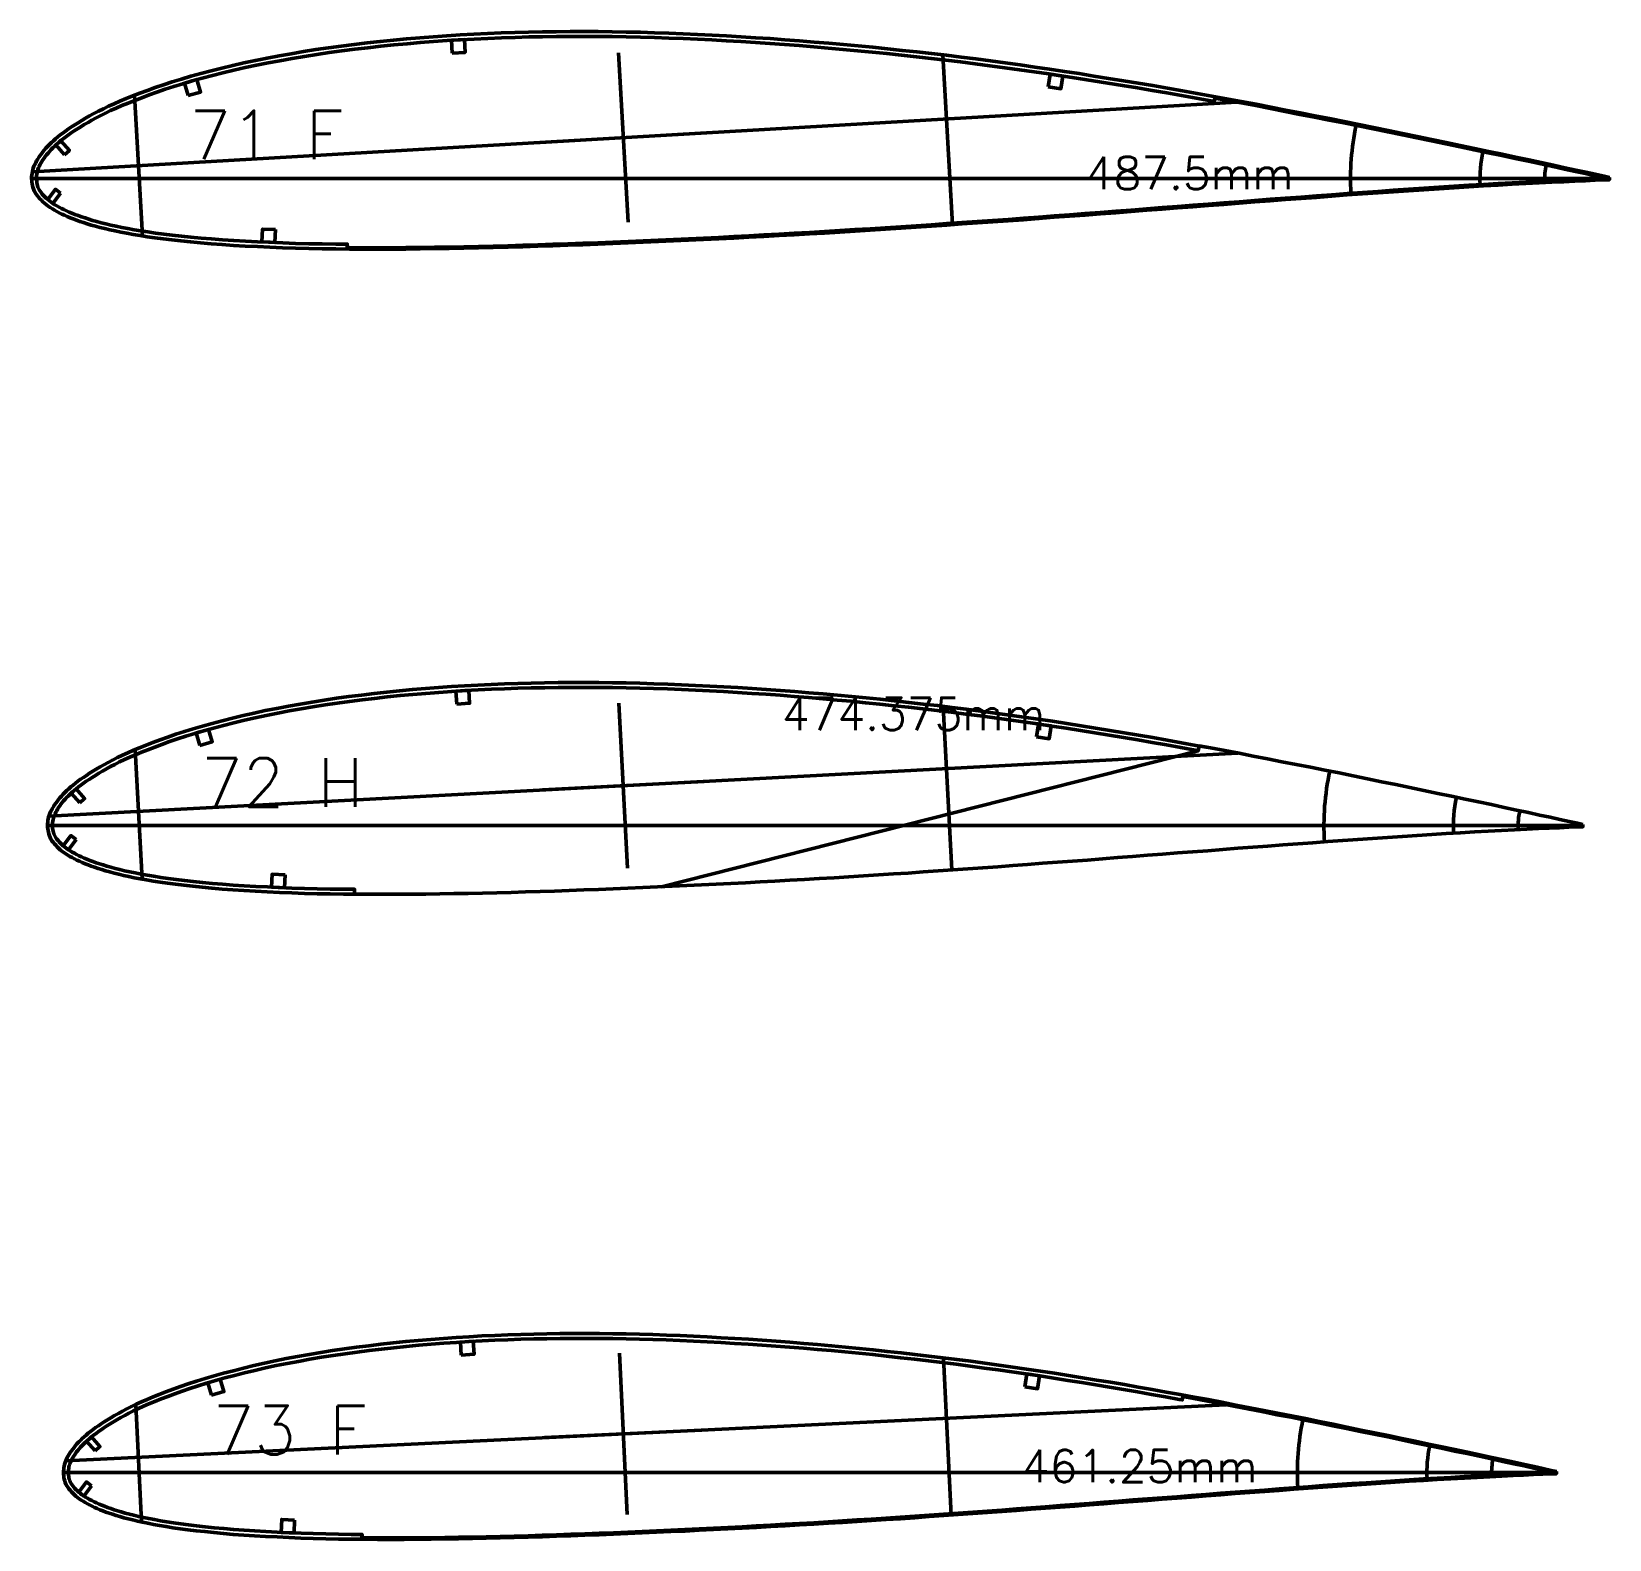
# Model space of a CAD drawing. Header units: metres. Extents: x -405 to 675, y -15418 to 133.
# Drawn here: x -182.8 to 304.7, y -14420.7 to -13954.6 of the extents above; entities that cross this region are included whole.
import ezdxf
from ezdxf.enums import TextEntityAlignment as Align

# ---------------------------------------------------------------- set-up
doc = ezdxf.new("R2010")
doc.units = ezdxf.units.M
for name, color, linetype, lineweight in [('FoilLayer', 7, 'Continuous', 50), ('RefFoilLayer', 7, 'Continuous', 50), ('StringerLayer', 7, 'Continuous', 50), ('SubLayer', 7, 'Continuous', 50), ('TextLayer', 7, 'Continuous', 50)]:
    doc.layers.add(name, color=color, linetype=linetype, lineweight=lineweight)
doc.styles.add('MSゴシック', font='romans')

msp = doc.modelspace()

# ---------------------------------------------------------------- linework, layer by layer
at = {"layer": 'FoilLayer'}
msp.add_line((177.63, -14176.86), (11.86, -14218.92), dxfattribs=at)
for points in [[(304.59, -14000.07), (302.91, -13999.71), (300.22, -13999.12), (297.31, -13998.48), (294.18, -13997.8), (290.83, -13997.08), (287.27, -13996.31), (283.54, -13995.5), (279.64, -13994.65), (275.61, -13993.78), (271.45, -13992.91), (267.2, -13992.04), (262.89, -13991.13), (258.52, -13990.2), (254.11, -13989.27), (249.67, -13988.34), (245.2, -13987.42), (240.7, -13986.52), (236.2, -13985.6), (231.69, -13984.66), (227.17, -13983.73), (222.65, -13982.81), (218.12, -13981.92), (213.58, -13981.04), (209.03, -13980.16), (204.49, -13979.26), (199.96, -13978.35), (195.42, -13977.46), (190.87, -13976.6), (186.32, -13975.78), (182.73, -13975.14), (182.55, -13976.18), (181.58, -13976.01), (177.02, -13975.19), (172.47, -13974.36), (167.93, -13973.54), (163.38, -13972.74), (158.84, -13971.97), (154.28, -13971.23), (149.72, -13970.51), (145.16, -13969.78), (140.6, -13969.05), (136.05, -13968.34), (131.51, -13967.66), (126.95, -13967), (122.39, -13966.37), (117.84, -13965.74), (113.28, -13965.12), (108.74, -13964.52), (104.19, -13963.94), (99.65, -13963.4), (95.1, -13962.88), (90.55, -13962.38), (86, -13961.87), (81.47, -13961.38), (76.94, -13960.92), (72.41, -13960.48), (67.88, -13960.07), (63.35, -13959.68), (58.83, -13959.29), (54.31, -13958.92), (49.81, -13958.57), (45.31, -13958.25), (40.81, -13957.95), (36.32, -13957.68), (31.84, -13957.42), (27.37, -13957.17), (22.91, -13956.94), (18.47, -13956.75), (14.05, -13956.57), (9.65, -13956.42), (5.28, -13956.3), (0.92, -13956.2), (-3.42, -13956.12), (-7.75, -13956.07), (-12.06, -13956.06), (-16.37, -13956.07), (-20.66, -13956.1), (-24.93, -13956.15), (-29.19, -13956.24), (-33.44, -13956.35), (-37.67, -13956.49), (-41.89, -13956.67), (-46.09, -13956.87), (-50.27, -13957.1), (-54.43, -13957.36), (-58.58, -13957.65), (-62.7, -13957.96), (-66.81, -13958.32), (-70.88, -13958.69), (-74.93, -13959.1), (-78.95, -13959.55), (-82.95, -13960.03), (-86.9, -13960.53), (-90.82, -13961.06), (-94.7, -13961.63), (-98.53, -13962.25), (-102.32, -13962.9), (-106.06, -13963.56), (-109.74, -13964.24), (-113.34, -13964.95), (-116.86, -13965.71), (-120.31, -13966.51), (-123.67, -13967.33), (-126.94, -13968.17), (-130.11, -13969), (-133.15, -13969.83), (-136.08, -13970.67), (-138.88, -13971.54), (-141.55, -13972.41), (-144.09, -13973.29), (-146.51, -13974.16), (-148.79, -13975.01), (-150.95, -13975.85), (-152.99, -13976.67), (-154.9, -13977.46), (-156.7, -13978.24), (-158.38, -13979), (-159.96, -13979.76), (-161.44, -13980.51), (-162.83, -13981.23), (-164.14, -13981.95), (-165.37, -13982.65), (-166.53, -13983.33), (-167.63, -13984), (-168.66, -13984.65), (-169.63, -13985.29), (-170.55, -13985.9), (-171.41, -13986.51), (-172.22, -13987.11), (-173, -13987.7), (-173.72, -13988.28), (-174.41, -13988.85), (-175.04, -13989.4), (-175.65, -13989.97), (-176.22, -13990.52), (-176.75, -13991.06), (-177.26, -13991.61), (-177.73, -13992.14), (-178.16, -13992.67), (-178.57, -13993.2), (-178.95, -13993.72), (-179.3, -13994.23), (-179.62, -13994.75), (-179.93, -13995.26), (-180.21, -13995.77), (-180.45, -13996.26), (-180.67, -13996.72), (-180.84, -13997.17), (-180.98, -13997.63), (-181.08, -13998.11), (-181.17, -13998.61), (-181.24, -13999.12), (-181.29, -13999.53), (-181.31, -14000), (-181.27, -14000.37), (-181.22, -14000.85), (-181.16, -14001.32), (-181.08, -14001.76), (-180.98, -14002.2), (-180.84, -14002.63), (-180.65, -14003.06), (-180.44, -14003.49), (-180.16, -14003.92), (-179.85, -14004.36), (-179.5, -14004.79), (-179.13, -14005.23), (-178.73, -14005.65), (-178.29, -14006.07), (-177.82, -14006.49), (-177.32, -14006.9), (-176.79, -14007.3), (-176.22, -14007.69), (-175.62, -14008.08), (-174.97, -14008.47), (-174.3, -14008.85), (-173.58, -14009.23), (-172.82, -14009.6), (-172.03, -14009.98), (-171.2, -14010.36), (-170.32, -14010.73), (-169.4, -14011.09), (-168.42, -14011.46), (-167.39, -14011.82), (-166.3, -14012.19), (-165.15, -14012.56), (-163.94, -14012.92), (-162.66, -14013.29), (-161.3, -14013.65), (-159.86, -14014.01), (-158.33, -14014.37), (-156.7, -14014.72), (-154.95, -14015.08), (-153.11, -14015.44), (-151.15, -14015.8), (-149.07, -14016.15), (-146.85, -14016.5), (-144.49, -14016.84), (-141.99, -14017.17), (-139.34, -14017.47), (-136.52, -14017.77), (-133.56, -14018.08), (-130.46, -14018.38), (-127.22, -14018.67), (-123.85, -14018.93), (-120.34, -14019.16), (-116.72, -14019.36), (-112.97, -14019.53), (-109.13, -14019.71), (-105.21, -14019.89), (-101.22, -14020.03), (-97.15, -14020.13), (-93.01, -14020.21), (-88.82, -14020.25), (-85.3, -14020.28), (-85.31, -14021.33), (-84.57, -14021.34), (-80.28, -14021.37), (-75.95, -14021.39), (-71.58, -14021.38), (-67.17, -14021.34), (-62.74, -14021.28), (-58.28, -14021.22), (-53.79, -14021.16), (-49.28, -14021.09), (-44.75, -14021), (-40.19, -14020.89), (-35.62, -14020.76), (-31.03, -14020.62), (-26.43, -14020.48), (-21.81, -14020.33), (-17.17, -14020.17), (-12.53, -14020.01), (-7.87, -14019.83), (-3.21, -14019.65), (1.47, -14019.46), (6.14, -14019.26), (10.82, -14019.05), (15.49, -14018.84), (20.15, -14018.63), (24.81, -14018.41), (29.46, -14018.19), (34.12, -14017.95), (38.78, -14017.7), (43.46, -14017.43), (48.13, -14017.17), (52.82, -14016.92), (57.5, -14016.66), (62.19, -14016.39), (66.89, -14016.1), (71.59, -14015.79), (76.3, -14015.49), (81.01, -14015.19), (85.73, -14014.91), (90.45, -14014.61), (95.18, -14014.29), (99.91, -14013.94), (104.64, -14013.59), (109.38, -14013.26), (114.12, -14012.94), (118.87, -14012.62), (123.61, -14012.28), (128.36, -14011.9), (133.12, -14011.53), (137.87, -14011.17), (142.63, -14010.82), (147.39, -14010.48), (152.15, -14010.12), (156.91, -14009.73), (161.68, -14009.34), (166.45, -14008.97), (171.22, -14008.61), (175.99, -14008.26), (180.75, -14007.91), (185.52, -14007.54), (190.29, -14007.16), (195.06, -14006.78), (199.83, -14006.42), (204.6, -14006.06), (209.37, -14005.72), (214.13, -14005.37), (218.9, -14004.99), (223.66, -14004.63), (228.41, -14004.28), (233.16, -14003.95), (237.9, -14003.63), (242.62, -14003.31), (247.33, -14002.99), (252.01, -14002.68), (256.65, -14002.38), (261.25, -14002.09), (265.8, -14001.82), (270.26, -14001.57), (274.62, -14001.33), (278.86, -14001.1), (282.94, -14000.88), (286.84, -14000.69), (290.53, -14000.52), (293.99, -14000.36), (297.22, -14000.21), (300.21, -14000.09), (302.96, -13999.99), (304.67, -13999.92)], [(296.48, -14199.64), (294.85, -14199.29), (292.23, -14198.72), (289.4, -14198.1), (286.35, -14197.43), (283.09, -14196.73), (279.63, -14195.98), (276, -14195.19), (272.2, -14194.36), (268.28, -14193.52), (264.23, -14192.68), (260.1, -14191.82), (255.9, -14190.94), (251.65, -14190.04), (247.36, -14189.13), (243.03, -14188.22), (238.68, -14187.33), (234.31, -14186.45), (229.93, -14185.55), (225.54, -14184.65), (221.15, -14183.74), (216.74, -14182.85), (212.33, -14181.97), (207.91, -14181.12), (203.49, -14180.27), (199.07, -14179.38), (194.66, -14178.5), (190.24, -14177.64), (185.81, -14176.8), (181.38, -14176), (177.89, -14175.38), (177.63, -14176.86), (176.68, -14176.69), (172.25, -14175.9), (167.82, -14175.09), (163.4, -14174.3), (158.98, -14173.52), (154.55, -14172.77), (150.12, -14172.05), (145.68, -14171.34), (141.24, -14170.63), (136.81, -14169.92), (132.39, -14169.23), (127.96, -14168.57), (123.53, -14167.93), (119.09, -14167.31), (114.66, -14166.7), (110.23, -14166.1), (105.8, -14165.51), (101.38, -14164.95), (96.96, -14164.42), (92.53, -14163.92), (88.1, -14163.43), (83.68, -14162.94), (79.27, -14162.46), (74.86, -14162.01), (70.45, -14161.59), (66.05, -14161.19), (61.64, -14160.8), (57.24, -14160.43), (52.85, -14160.07), (48.46, -14159.73), (44.08, -14159.41), (39.71, -14159.12), (35.34, -14158.86), (30.98, -14158.6), (26.63, -14158.36), (22.29, -14158.14), (17.97, -14157.95), (13.67, -14157.78), (9.39, -14157.64), (5.13, -14157.52), (0.89, -14157.42), (-3.33, -14157.34), (-7.54, -14157.3), (-11.74, -14157.28), (-15.93, -14157.29), (-20.1, -14157.32), (-24.26, -14157.37), (-28.41, -14157.46), (-32.54, -14157.56), (-36.65, -14157.7), (-40.76, -14157.87), (-44.84, -14158.07), (-48.91, -14158.29), (-52.97, -14158.55), (-57, -14158.83), (-61.01, -14159.14), (-65, -14159.48), (-68.97, -14159.84), (-72.91, -14160.24), (-76.82, -14160.68), (-80.71, -14161.15), (-84.56, -14161.63), (-88.37, -14162.15), (-92.14, -14162.71), (-95.87, -14163.31), (-99.56, -14163.94), (-103.2, -14164.58), (-106.77, -14165.24), (-110.28, -14165.94), (-113.71, -14166.67), (-117.06, -14167.45), (-120.33, -14168.25), (-123.51, -14169.06), (-126.59, -14169.88), (-129.56, -14170.68), (-132.41, -14171.5), (-135.13, -14172.34), (-137.73, -14173.19), (-140.2, -14174.04), (-142.55, -14174.89), (-144.77, -14175.73), (-146.87, -14176.54), (-148.85, -14177.34), (-150.72, -14178.11), (-152.46, -14178.86), (-154.1, -14179.61), (-155.63, -14180.34), (-157.07, -14181.07), (-158.43, -14181.77), (-159.7, -14182.47), (-160.9, -14183.15), (-162.03, -14183.82), (-163.09, -14184.47), (-164.1, -14185.1), (-165.04, -14185.72), (-165.93, -14186.31), (-166.77, -14186.91), (-167.56, -14187.49), (-168.31, -14188.06), (-169.02, -14188.62), (-169.68, -14189.18), (-170.3, -14189.72), (-170.89, -14190.27), (-171.45, -14190.8), (-171.97, -14191.33), (-172.45, -14191.86), (-172.91, -14192.38), (-173.33, -14192.89), (-173.73, -14193.41), (-174.1, -14193.91), (-174.44, -14194.41), (-174.75, -14194.91), (-175.05, -14195.41), (-175.32, -14195.9), (-175.56, -14196.38), (-175.77, -14196.83), (-175.93, -14197.25), (-176.06, -14197.7), (-176.17, -14198.17), (-176.25, -14198.65), (-176.32, -14199.15), (-176.37, -14199.54), (-176.39, -14200), (-176.35, -14200.35), (-176.3, -14200.82), (-176.24, -14201.27), (-176.17, -14201.71), (-176.06, -14202.13), (-175.93, -14202.54), (-175.75, -14202.96), (-175.55, -14203.37), (-175.28, -14203.79), (-174.98, -14204.21), (-174.64, -14204.64), (-174.28, -14205.06), (-173.89, -14205.47), (-173.47, -14205.88), (-173.01, -14206.28), (-172.52, -14206.68), (-172.01, -14207.07), (-171.46, -14207.45), (-170.87, -14207.83), (-170.24, -14208.2), (-169.59, -14208.57), (-168.89, -14208.94), (-168.15, -14209.31), (-167.38, -14209.68), (-166.58, -14210.04), (-165.72, -14210.4), (-164.83, -14210.76), (-163.88, -14211.11), (-162.87, -14211.47), (-161.81, -14211.82), (-160.7, -14212.18), (-159.52, -14212.54), (-158.27, -14212.89), (-156.95, -14213.25), (-155.55, -14213.6), (-154.06, -14213.94), (-152.47, -14214.28), (-150.77, -14214.63), (-148.98, -14214.98), (-147.08, -14215.33), (-145.05, -14215.68), (-142.89, -14216.02), (-140.6, -14216.35), (-138.16, -14216.66), (-135.58, -14216.96), (-132.84, -14217.25), (-129.96, -14217.55), (-126.95, -14217.85), (-123.8, -14218.13), (-120.51, -14218.38), (-117.1, -14218.6), (-113.57, -14218.8), (-109.93, -14218.97), (-106.19, -14219.14), (-102.38, -14219.31), (-98.49, -14219.45), (-94.53, -14219.55), (-90.51, -14219.62), (-86.43, -14219.67), (-83, -14219.69), (-83.02, -14221.19), (-82.3, -14221.2), (-78.12, -14221.23), (-73.9, -14221.25), (-69.65, -14221.24), (-65.36, -14221.2), (-61.04, -14221.15), (-56.7, -14221.09), (-52.33, -14221.03), (-47.94, -14220.96), (-43.53, -14220.87), (-39.1, -14220.76), (-34.65, -14220.64), (-30.18, -14220.51), (-25.7, -14220.36), (-21.21, -14220.22), (-16.7, -14220.07), (-12.18, -14219.91), (-7.64, -14219.74), (-3.1, -14219.56), (1.45, -14219.37), (6, -14219.18), (10.55, -14218.98), (15.09, -14218.77), (19.63, -14218.56), (24.16, -14218.35), (28.69, -14218.13), (33.22, -14217.9), (37.76, -14217.66), (42.31, -14217.4), (46.86, -14217.15), (51.42, -14216.9), (55.98, -14216.65), (60.55, -14216.39), (65.12, -14216.1), (69.69, -14215.8), (74.27, -14215.51), (78.86, -14215.22), (83.45, -14214.94), (88.05, -14214.66), (92.65, -14214.34), (97.25, -14214), (101.85, -14213.66), (106.47, -14213.34), (111.08, -14213.03), (115.7, -14212.72), (120.32, -14212.38), (124.94, -14212.01), (129.57, -14211.65), (134.19, -14211.3), (138.82, -14210.97), (143.46, -14210.64), (148.09, -14210.29), (152.73, -14209.91), (157.36, -14209.53), (162, -14209.17), (166.64, -14208.81), (171.28, -14208.47), (175.92, -14208.14), (180.56, -14207.78), (185.2, -14207.4), (189.84, -14207.03), (194.48, -14206.68), (199.13, -14206.33), (203.77, -14206), (208.4, -14205.66), (213.04, -14205.29), (217.67, -14204.94), (222.29, -14204.6), (226.91, -14204.28), (231.52, -14203.97), (236.12, -14203.66), (240.7, -14203.35), (245.25, -14203.05), (249.77, -14202.76), (254.25, -14202.47), (258.67, -14202.21), (263.01, -14201.97), (267.25, -14201.73), (271.37, -14201.51), (275.34, -14201.3), (279.13, -14201.11), (282.72, -14200.94), (286.1, -14200.79), (289.24, -14200.65), (292.14, -14200.52), (294.82, -14200.42), (296.48, -14200.36)], [(288.19, -14400.09), (286.6, -14399.75), (284.05, -14399.19), (281.29, -14398.59), (278.33, -14397.94), (275.16, -14397.26), (271.8, -14396.53), (268.27, -14395.76), (264.58, -14394.96), (260.76, -14394.14), (256.83, -14393.32), (252.81, -14392.49), (248.73, -14391.63), (244.59, -14390.75), (240.42, -14389.87), (236.22, -14388.99), (231.99, -14388.12), (227.74, -14387.27), (223.48, -14386.39), (219.21, -14385.51), (214.94, -14384.63), (210.66, -14383.76), (206.37, -14382.91), (202.07, -14382.09), (197.77, -14381.25), (193.48, -14380.4), (189.19, -14379.54), (184.89, -14378.7), (180.59, -14377.89), (176.29, -14377.1), (172.89, -14376.51), (172.71, -14377.54), (171.79, -14377.38), (167.48, -14376.6), (163.17, -14375.82), (158.87, -14375.05), (154.57, -14374.29), (150.27, -14373.56), (145.96, -14372.86), (141.64, -14372.18), (137.33, -14371.49), (133.02, -14370.8), (128.72, -14370.12), (124.41, -14369.48), (120.1, -14368.86), (115.79, -14368.26), (111.48, -14367.67), (107.17, -14367.08), (102.87, -14366.51), (98.57, -14365.96), (94.27, -14365.45), (89.97, -14364.96), (85.66, -14364.48), (81.36, -14364.01), (77.07, -14363.54), (72.79, -14363.1), (68.5, -14362.69), (64.21, -14362.3), (59.93, -14361.93), (55.65, -14361.57), (51.38, -14361.22), (47.12, -14360.88), (42.86, -14360.58), (38.61, -14360.3), (34.36, -14360.04), (30.12, -14359.79), (25.89, -14359.56), (21.67, -14359.34), (17.47, -14359.16), (13.29, -14358.99), (9.13, -14358.85), (4.99, -14358.73), (0.87, -14358.64), (-3.24, -14358.57), (-7.33, -14358.52), (-11.41, -14358.5), (-15.48, -14358.51), (-19.54, -14358.54), (-23.59, -14358.6), (-27.62, -14358.67), (-31.64, -14358.78), (-35.64, -14358.92), (-39.63, -14359.08), (-43.6, -14359.27), (-47.56, -14359.49), (-51.5, -14359.73), (-55.42, -14360.01), (-59.32, -14360.31), (-63.2, -14360.64), (-67.06, -14360.99), (-70.88, -14361.38), (-74.69, -14361.81), (-78.47, -14362.26), (-82.21, -14362.73), (-85.92, -14363.24), (-89.59, -14363.78), (-93.21, -14364.36), (-96.8, -14364.98), (-100.34, -14365.61), (-103.81, -14366.24), (-107.22, -14366.92), (-110.55, -14367.64), (-113.81, -14368.39), (-116.99, -14369.17), (-120.08, -14369.96), (-123.08, -14370.75), (-125.96, -14371.53), (-128.73, -14372.33), (-131.38, -14373.14), (-133.9, -14373.97), (-136.31, -14374.8), (-138.59, -14375.62), (-140.75, -14376.44), (-142.79, -14377.23), (-144.72, -14378), (-146.53, -14378.75), (-148.23, -14379.48), (-149.81, -14380.21), (-151.31, -14380.92), (-152.71, -14381.63), (-154.03, -14382.32), (-155.26, -14382.99), (-156.43, -14383.65), (-157.52, -14384.3), (-158.56, -14384.93), (-159.53, -14385.55), (-160.45, -14386.15), (-161.32, -14386.73), (-162.13, -14387.3), (-162.9, -14387.87), (-163.63, -14388.43), (-164.31, -14388.97), (-164.96, -14389.51), (-165.56, -14390.03), (-166.14, -14390.57), (-166.67, -14391.09), (-167.18, -14391.6), (-167.65, -14392.11), (-168.09, -14392.62), (-168.51, -14393.12), (-168.89, -14393.61), (-169.25, -14394.1), (-169.58, -14394.59), (-169.88, -14395.07), (-170.17, -14395.55), (-170.43, -14396.03), (-170.66, -14396.49), (-170.86, -14396.93), (-171.02, -14397.34), (-171.15, -14397.77), (-171.25, -14398.23), (-171.33, -14398.69), (-171.4, -14399.18), (-171.45, -14399.55), (-171.47, -14400), (-171.43, -14400.34), (-171.38, -14400.8), (-171.33, -14401.23), (-171.25, -14401.65), (-171.15, -14402.05), (-171.03, -14402.45), (-170.85, -14402.86), (-170.65, -14403.25), (-170.4, -14403.66), (-170.11, -14404.07), (-169.78, -14404.48), (-169.42, -14404.89), (-169.05, -14405.29), (-168.64, -14405.68), (-168.2, -14406.08), (-167.72, -14406.46), (-167.23, -14406.84), (-166.69, -14407.21), (-166.12, -14407.58), (-165.51, -14407.94), (-164.87, -14408.3), (-164.2, -14408.66), (-163.48, -14409.01), (-162.74, -14409.37), (-161.95, -14409.72), (-161.12, -14410.07), (-160.25, -14410.42), (-159.33, -14410.76), (-158.35, -14411.11), (-157.32, -14411.46), (-156.24, -14411.8), (-155.09, -14412.15), (-153.88, -14412.5), (-152.6, -14412.84), (-151.24, -14413.18), (-149.79, -14413.52), (-148.24, -14413.85), (-146.59, -14414.19), (-144.85, -14414.53), (-143, -14414.87), (-141.03, -14415.2), (-138.93, -14415.53), (-136.7, -14415.86), (-134.34, -14416.16), (-131.83, -14416.45), (-129.16, -14416.73), (-126.36, -14417.02), (-123.43, -14417.31), (-120.37, -14417.58), (-117.17, -14417.83), (-113.86, -14418.04), (-110.43, -14418.24), (-106.89, -14418.4), (-103.25, -14418.57), (-99.55, -14418.73), (-95.76, -14418.87), (-91.91, -14418.97), (-88, -14419.04), (-84.03, -14419.08), (-80.71, -14419.11), (-80.72, -14420.16), (-80.02, -14420.16), (-75.96, -14420.2), (-71.86, -14420.21), (-67.72, -14420.2), (-63.56, -14420.16), (-59.36, -14420.11), (-55.14, -14420.05), (-50.89, -14419.99), (-46.63, -14419.93), (-42.34, -14419.84), (-38.03, -14419.74), (-33.71, -14419.62), (-29.36, -14419.49), (-25.01, -14419.35), (-20.63, -14419.21), (-16.25, -14419.06), (-11.86, -14418.91), (-7.45, -14418.74), (-3.03, -14418.57), (1.39, -14418.39), (5.81, -14418.2), (10.24, -14418), (14.65, -14417.8), (19.07, -14417.6), (23.47, -14417.39), (27.87, -14417.18), (32.28, -14416.96), (36.69, -14416.72), (41.11, -14416.47), (45.54, -14416.22), (49.97, -14415.98), (54.4, -14415.74), (58.84, -14415.48), (63.29, -14415.21), (67.73, -14414.92), (72.19, -14414.63), (76.65, -14414.35), (81.11, -14414.08), (85.58, -14413.8), (90.05, -14413.5), (94.53, -14413.16), (99.01, -14412.83), (103.49, -14412.52), (107.98, -14412.22), (112.47, -14411.92), (116.96, -14411.59), (121.45, -14411.23), (125.95, -14410.88), (130.45, -14410.54), (134.95, -14410.21), (139.45, -14409.89), (143.96, -14409.55), (148.46, -14409.18), (152.97, -14408.82), (157.48, -14408.46), (161.99, -14408.12), (166.51, -14407.79), (171.02, -14407.46), (175.53, -14407.11), (180.04, -14406.75), (184.56, -14406.39), (189.07, -14406.05), (193.58, -14405.71), (198.09, -14405.39), (202.6, -14405.05), (207.11, -14404.7), (211.61, -14404.35), (216.11, -14404.03), (220.6, -14403.71), (225.09, -14403.41), (229.55, -14403.11), (234.01, -14402.81), (238.44, -14402.51), (242.83, -14402.23), (247.19, -14401.96), (251.48, -14401.7), (255.71, -14401.46), (259.83, -14401.24), (263.84, -14401.02), (267.7, -14400.81), (271.39, -14400.63), (274.88, -14400.47), (278.16, -14400.32), (281.22, -14400.18), (284.04, -14400.06), (286.65, -14399.96), (288.27, -14399.9)]]:
    msp.add_lwpolyline(points, close=True, dxfattribs=at)
at = {"layer": 'RefFoilLayer'}
for points in [[(304.69, -13999.63), (303.01, -13999.27), (300.31, -13998.68), (297.4, -13998.04), (294.27, -13997.36), (290.92, -13996.64), (287.37, -13995.87), (283.63, -13995.06), (279.74, -13994.21), (275.7, -13993.34), (271.54, -13992.47), (267.3, -13991.6), (262.98, -13990.69), (258.61, -13989.76), (254.2, -13988.83), (249.76, -13987.9), (245.28, -13986.98), (240.79, -13986.08), (236.29, -13985.15), (231.78, -13984.22), (227.26, -13983.29), (222.74, -13982.37), (218.2, -13981.47), (213.66, -13980.6), (209.12, -13979.72), (204.58, -13978.81), (200.04, -13977.91), (195.5, -13977.02), (190.95, -13976.16), (186.4, -13975.33), (181.84, -13974.53), (177.29, -13973.71), (172.74, -13972.89), (168.19, -13972.07), (163.63, -13971.26), (159.08, -13970.49), (154.51, -13969.75), (149.95, -13969.03), (145.39, -13968.3), (140.84, -13967.57), (136.28, -13966.86), (131.72, -13966.17), (127.16, -13965.52), (122.6, -13964.88), (118.04, -13964.26), (113.48, -13963.64), (108.93, -13963.03), (104.37, -13962.45), (99.82, -13961.91), (95.26, -13961.39), (90.71, -13960.88), (86.16, -13960.38), (81.62, -13959.89), (77.08, -13959.43), (72.54, -13958.99), (68.01, -13958.58), (63.48, -13958.18), (58.95, -13957.8), (54.43, -13957.43), (49.91, -13957.07), (45.41, -13956.75), (40.9, -13956.46), (36.41, -13956.18), (31.92, -13955.92), (27.44, -13955.67), (22.98, -13955.45), (18.53, -13955.25), (14.1, -13955.07), (9.69, -13954.93), (5.31, -13954.8), (0.94, -13954.7), (-3.41, -13954.62), (-7.74, -13954.57), (-12.07, -13954.56), (-16.38, -13954.57), (-20.68, -13954.6), (-24.96, -13954.65), (-29.23, -13954.74), (-33.49, -13954.85), (-37.73, -13954.99), (-41.96, -13955.17), (-46.17, -13955.37), (-50.36, -13955.6), (-54.54, -13955.86), (-58.69, -13956.15), (-62.83, -13956.47), (-66.94, -13956.82), (-71.03, -13957.2), (-75.1, -13957.61), (-79.13, -13958.07), (-83.13, -13958.54), (-87.11, -13959.04), (-91.04, -13959.58), (-94.94, -13960.15), (-98.78, -13960.77), (-102.58, -13961.42), (-106.33, -13962.09), (-110.03, -13962.77), (-113.65, -13963.49), (-117.2, -13964.25), (-120.67, -13965.05), (-124.04, -13965.88), (-127.32, -13966.72), (-130.5, -13967.55), (-133.57, -13968.39), (-136.52, -13969.24), (-139.35, -13970.11), (-142.04, -13970.99), (-144.6, -13971.88), (-147.03, -13972.75), (-149.33, -13973.62), (-151.51, -13974.46), (-153.56, -13975.28), (-155.5, -13976.09), (-157.32, -13976.87), (-159.03, -13977.65), (-160.63, -13978.42), (-162.14, -13979.18), (-163.55, -13979.92), (-164.88, -13980.64), (-166.13, -13981.36), (-167.31, -13982.05), (-168.43, -13982.73), (-169.48, -13983.39), (-170.47, -13984.04), (-171.41, -13984.68), (-172.3, -13985.3), (-173.14, -13985.92), (-173.93, -13986.53), (-174.68, -13987.13), (-175.39, -13987.72), (-176.06, -13988.31), (-176.69, -13988.89), (-177.29, -13989.47), (-177.85, -13990.05), (-178.38, -13990.62), (-178.88, -13991.19), (-179.35, -13991.75), (-179.79, -13992.32), (-180.19, -13992.88), (-180.57, -13993.43), (-180.92, -13993.99), (-181.24, -13994.54), (-181.54, -13995.09), (-181.82, -13995.64), (-182.07, -13996.2), (-182.28, -13996.75), (-182.44, -13997.3), (-182.56, -13997.86), (-182.66, -13998.4), (-182.73, -13998.95), (-182.79, -13999.46), (-182.81, -14000), (-182.76, -14000.52), (-182.71, -14001.05), (-182.63, -14001.59), (-182.54, -14002.13), (-182.4, -14002.68), (-182.21, -14003.22), (-181.98, -14003.76), (-181.7, -14004.29), (-181.38, -14004.8), (-181.02, -14005.29), (-180.63, -14005.78), (-180.22, -14006.26), (-179.77, -14006.73), (-179.28, -14007.2), (-178.77, -14007.65), (-178.22, -14008.1), (-177.64, -14008.53), (-177.03, -14008.95), (-176.39, -14009.37), (-175.71, -14009.77), (-175, -14010.17), (-174.25, -14010.57), (-173.47, -14010.96), (-172.65, -14011.35), (-171.78, -14011.74), (-170.88, -14012.12), (-169.93, -14012.5), (-168.92, -14012.87), (-167.87, -14013.25), (-166.76, -14013.62), (-165.59, -14013.99), (-164.35, -14014.36), (-163.05, -14014.74), (-161.67, -14015.11), (-160.2, -14015.47), (-158.65, -14015.83), (-157, -14016.19), (-155.24, -14016.55), (-153.38, -14016.92), (-151.41, -14017.28), (-149.3, -14017.63), (-147.06, -14017.99), (-144.69, -14018.33), (-142.16, -14018.66), (-139.49, -14018.97), (-136.67, -14019.26), (-133.71, -14019.57), (-130.59, -14019.88), (-127.34, -14020.17), (-123.95, -14020.42), (-120.43, -14020.65), (-116.79, -14020.86), (-113.04, -14021.03), (-109.2, -14021.21), (-105.27, -14021.38), (-101.26, -14021.53), (-97.17, -14021.63), (-93.03, -14021.71), (-88.83, -14021.75), (-84.58, -14021.79), (-80.28, -14021.82), (-75.95, -14021.84), (-71.57, -14021.83), (-67.17, -14021.79), (-62.73, -14021.73), (-58.27, -14021.67), (-53.78, -14021.61), (-49.27, -14021.54), (-44.74, -14021.45), (-40.18, -14021.34), (-35.61, -14021.21), (-31.02, -14021.07), (-26.41, -14020.93), (-21.79, -14020.78), (-17.16, -14020.62), (-12.51, -14020.46), (-7.85, -14020.28), (-3.19, -14020.1), (1.49, -14019.91), (6.16, -14019.71), (10.84, -14019.5), (15.51, -14019.29), (20.17, -14019.08), (24.83, -14018.86), (29.48, -14018.64), (34.14, -14018.4), (38.81, -14018.14), (43.48, -14017.88), (48.16, -14017.62), (52.84, -14017.37), (57.53, -14017.11), (62.22, -14016.84), (66.92, -14016.55), (71.62, -14016.24), (76.33, -14015.94), (81.04, -14015.64), (85.76, -14015.36), (90.48, -14015.06), (95.21, -14014.74), (99.94, -14014.39), (104.67, -14014.04), (109.41, -14013.71), (114.15, -14013.39), (118.9, -14013.07), (123.65, -14012.72), (128.4, -14012.35), (133.15, -14011.97), (137.91, -14011.62), (142.67, -14011.27), (147.43, -14010.93), (152.19, -14010.57), (156.95, -14010.18), (161.71, -14009.79), (166.48, -14009.42), (171.25, -14009.06), (176.02, -14008.71), (180.79, -14008.36), (185.56, -14007.99), (190.33, -14007.6), (195.1, -14007.23), (199.86, -14006.86), (204.63, -14006.51), (209.4, -14006.17), (214.17, -14005.81), (218.93, -14005.44), (223.69, -14005.08), (228.44, -14004.73), (233.19, -14004.4), (237.93, -14004.08), (242.65, -14003.76), (247.36, -14003.44), (252.04, -14003.13), (256.68, -14002.83), (261.28, -14002.54), (265.82, -14002.27), (270.28, -14002.02), (274.65, -14001.78), (278.88, -14001.55), (282.96, -14001.33), (286.86, -14001.14), (290.55, -14000.97), (294.01, -14000.81), (297.24, -14000.66), (300.23, -14000.54), (302.98, -14000.44), (304.69, -14000.37)], [(296.48, -14199.64), (294.85, -14199.29), (292.23, -14198.72), (289.4, -14198.1), (286.35, -14197.43), (283.09, -14196.73), (279.63, -14195.98), (276, -14195.19), (272.2, -14194.36), (268.28, -14193.52), (264.23, -14192.68), (260.1, -14191.82), (255.9, -14190.94), (251.65, -14190.04), (247.36, -14189.13), (243.03, -14188.22), (238.68, -14187.33), (234.31, -14186.45), (229.93, -14185.55), (225.54, -14184.65), (221.15, -14183.74), (216.74, -14182.85), (212.33, -14181.97), (207.91, -14181.12), (203.49, -14180.27), (199.07, -14179.38), (194.66, -14178.5), (190.24, -14177.64), (185.81, -14176.8), (181.38, -14176), (176.95, -14175.21), (172.52, -14174.42), (168.09, -14173.62), (163.66, -14172.82), (159.23, -14172.04), (154.79, -14171.29), (150.35, -14170.57), (145.91, -14169.86), (141.48, -14169.15), (137.04, -14168.44), (132.61, -14167.75), (128.17, -14167.08), (123.73, -14166.45), (119.3, -14165.83), (114.86, -14165.22), (110.43, -14164.61), (105.99, -14164.02), (101.56, -14163.46), (97.13, -14162.93), (92.7, -14162.43), (88.27, -14161.94), (83.84, -14161.45), (79.42, -14160.97), (75.01, -14160.52), (70.59, -14160.09), (66.18, -14159.7), (61.77, -14159.31), (57.36, -14158.94), (52.96, -14158.57), (48.57, -14158.23), (44.18, -14157.92), (39.8, -14157.63), (35.43, -14157.36), (31.06, -14157.1), (26.71, -14156.86), (22.36, -14156.65), (18.03, -14156.45), (13.72, -14156.28), (9.43, -14156.14), (5.17, -14156.02), (0.92, -14155.92), (-3.31, -14155.84), (-7.53, -14155.8), (-11.74, -14155.78), (-15.94, -14155.79), (-20.12, -14155.82), (-24.29, -14155.88), (-28.45, -14155.96), (-32.59, -14156.07), (-36.72, -14156.2), (-40.83, -14156.37), (-44.93, -14156.57), (-49.01, -14156.8), (-53.07, -14157.05), (-57.11, -14157.33), (-61.14, -14157.64), (-65.14, -14157.98), (-69.12, -14158.35), (-73.07, -14158.75), (-77, -14159.19), (-80.9, -14159.66), (-84.76, -14160.14), (-88.59, -14160.66), (-92.38, -14161.23), (-96.13, -14161.83), (-99.82, -14162.46), (-103.47, -14163.11), (-107.07, -14163.77), (-110.59, -14164.47), (-114.05, -14165.21), (-117.42, -14165.99), (-120.7, -14166.8), (-123.89, -14167.61), (-126.99, -14168.43), (-129.97, -14169.24), (-132.85, -14170.07), (-135.6, -14170.91), (-138.22, -14171.77), (-140.71, -14172.63), (-143.07, -14173.49), (-145.31, -14174.33), (-147.43, -14175.15), (-149.43, -14175.95), (-151.31, -14176.73), (-153.08, -14177.5), (-154.74, -14178.25), (-156.3, -14179), (-157.77, -14179.74), (-159.15, -14180.46), (-160.44, -14181.17), (-161.66, -14181.86), (-162.81, -14182.54), (-163.89, -14183.2), (-164.91, -14183.84), (-165.88, -14184.47), (-166.8, -14185.09), (-167.66, -14185.7), (-168.48, -14186.3), (-169.25, -14186.89), (-169.98, -14187.47), (-170.67, -14188.05), (-171.32, -14188.62), (-171.94, -14189.19), (-172.52, -14189.75), (-173.07, -14190.31), (-173.58, -14190.87), (-174.07, -14191.42), (-174.52, -14191.98), (-174.95, -14192.53), (-175.34, -14193.07), (-175.71, -14193.61), (-176.05, -14194.15), (-176.36, -14194.69), (-176.66, -14195.23), (-176.93, -14195.76), (-177.17, -14196.3), (-177.37, -14196.84), (-177.53, -14197.38), (-177.65, -14197.91), (-177.74, -14198.44), (-177.81, -14198.98), (-177.87, -14199.48), (-177.89, -14200), (-177.84, -14200.51), (-177.79, -14201.02), (-177.72, -14201.54), (-177.62, -14202.07), (-177.49, -14202.6), (-177.31, -14203.13), (-177.08, -14203.66), (-176.81, -14204.18), (-176.5, -14204.67), (-176.15, -14205.15), (-175.77, -14205.62), (-175.36, -14206.09), (-174.93, -14206.55), (-174.46, -14207), (-173.96, -14207.45), (-173.43, -14207.88), (-172.86, -14208.3), (-172.27, -14208.71), (-171.64, -14209.11), (-170.98, -14209.51), (-170.29, -14209.9), (-169.56, -14210.28), (-168.8, -14210.66), (-168, -14211.04), (-167.16, -14211.42), (-166.28, -14211.79), (-165.35, -14212.16), (-164.38, -14212.53), (-163.35, -14212.89), (-162.27, -14213.25), (-161.13, -14213.61), (-159.93, -14213.98), (-158.66, -14214.34), (-157.31, -14214.7), (-155.89, -14215.06), (-154.38, -14215.41), (-152.77, -14215.75), (-151.06, -14216.1), (-149.25, -14216.46), (-147.33, -14216.81), (-145.28, -14217.16), (-143.1, -14217.5), (-140.79, -14217.84), (-138.34, -14218.15), (-135.74, -14218.46), (-132.99, -14218.74), (-130.11, -14219.04), (-127.08, -14219.34), (-123.91, -14219.62), (-120.61, -14219.87), (-117.18, -14220.1), (-113.64, -14220.3), (-110, -14220.47), (-106.26, -14220.64), (-102.43, -14220.81), (-98.53, -14220.95), (-94.56, -14221.05), (-90.52, -14221.12), (-86.44, -14221.17), (-82.3, -14221.2), (-78.12, -14221.23), (-73.9, -14221.25), (-69.65, -14221.24), (-65.36, -14221.2), (-61.04, -14221.15), (-56.7, -14221.09), (-52.33, -14221.03), (-47.94, -14220.96), (-43.53, -14220.87), (-39.1, -14220.76), (-34.65, -14220.64), (-30.18, -14220.51), (-25.7, -14220.36), (-21.21, -14220.22), (-16.7, -14220.07), (-12.18, -14219.91), (-7.64, -14219.74), (-3.1, -14219.56), (1.45, -14219.37), (6, -14219.18), (10.55, -14218.98), (15.09, -14218.77), (19.63, -14218.56), (24.16, -14218.35), (28.69, -14218.13), (33.22, -14217.9), (37.76, -14217.66), (42.31, -14217.4), (46.86, -14217.15), (51.42, -14216.9), (55.98, -14216.65), (60.55, -14216.39), (65.12, -14216.1), (69.69, -14215.8), (74.27, -14215.51), (78.86, -14215.22), (83.45, -14214.94), (88.05, -14214.66), (92.65, -14214.34), (97.25, -14214), (101.85, -14213.66), (106.47, -14213.34), (111.08, -14213.03), (115.7, -14212.72), (120.32, -14212.38), (124.94, -14212.01), (129.57, -14211.65), (134.19, -14211.3), (138.82, -14210.97), (143.46, -14210.64), (148.09, -14210.29), (152.73, -14209.91), (157.36, -14209.53), (162, -14209.17), (166.64, -14208.81), (171.28, -14208.47), (175.92, -14208.14), (180.56, -14207.78), (185.2, -14207.4), (189.84, -14207.03), (194.48, -14206.68), (199.13, -14206.33), (203.77, -14206), (208.4, -14205.66), (213.04, -14205.29), (217.67, -14204.94), (222.29, -14204.6), (226.91, -14204.28), (231.52, -14203.97), (236.12, -14203.66), (240.7, -14203.35), (245.25, -14203.05), (249.77, -14202.76), (254.25, -14202.47), (258.67, -14202.21), (263.01, -14201.97), (267.25, -14201.73), (271.37, -14201.51), (275.34, -14201.3), (279.13, -14201.11), (282.72, -14200.94), (286.1, -14200.79), (289.24, -14200.65), (292.14, -14200.52), (294.82, -14200.42), (296.48, -14200.36)], [(288.28, -14399.65), (286.69, -14399.31), (284.14, -14398.75), (281.39, -14398.15), (278.42, -14397.5), (275.26, -14396.82), (271.9, -14396.09), (268.36, -14395.32), (264.67, -14394.52), (260.85, -14393.7), (256.92, -14392.88), (252.9, -14392.05), (248.82, -14391.19), (244.69, -14390.31), (240.51, -14389.43), (236.31, -14388.55), (232.08, -14387.68), (227.83, -14386.83), (223.57, -14385.95), (219.3, -14385.07), (215.03, -14384.19), (210.74, -14383.32), (206.45, -14382.47), (202.16, -14381.65), (197.86, -14380.81), (193.57, -14379.95), (189.27, -14379.1), (184.98, -14378.26), (180.67, -14377.44), (176.36, -14376.66), (172.05, -14375.9), (167.74, -14375.13), (163.44, -14374.35), (159.13, -14373.57), (154.82, -14372.81), (150.51, -14372.08), (146.19, -14371.38), (141.88, -14370.69), (137.56, -14370), (133.25, -14369.31), (128.94, -14368.64), (124.63, -14367.99), (120.31, -14367.38), (116, -14366.77), (111.68, -14366.18), (107.37, -14365.59), (103.06, -14365.02), (98.75, -14364.47), (94.44, -14363.96), (90.13, -14363.47), (85.83, -14362.99), (81.52, -14362.52), (77.23, -14362.05), (72.93, -14361.61), (68.64, -14361.2), (64.34, -14360.81), (60.06, -14360.44), (55.78, -14360.07), (51.5, -14359.72), (47.23, -14359.39), (42.96, -14359.08), (38.7, -14358.8), (34.45, -14358.54), (30.2, -14358.29), (25.97, -14358.06), (21.74, -14357.85), (17.53, -14357.66), (13.34, -14357.49), (9.17, -14357.35), (5.02, -14357.23), (0.89, -14357.14), (-3.22, -14357.07), (-7.33, -14357.02), (-11.42, -14357), (-15.5, -14357.01), (-19.56, -14357.04), (-23.62, -14357.1), (-27.66, -14357.17), (-31.69, -14357.28), (-35.7, -14357.42), (-39.7, -14357.58), (-43.68, -14357.77), (-47.65, -14357.99), (-51.6, -14358.24), (-55.53, -14358.51), (-59.45, -14358.81), (-63.34, -14359.15), (-67.21, -14359.5), (-71.05, -14359.89), (-74.87, -14360.32), (-78.66, -14360.77), (-82.42, -14361.25), (-86.14, -14361.75), (-89.82, -14362.3), (-93.47, -14362.89), (-97.06, -14363.5), (-100.61, -14364.13), (-104.1, -14364.77), (-107.53, -14365.45), (-110.89, -14366.17), (-114.17, -14366.93), (-117.36, -14367.72), (-120.46, -14368.51), (-123.47, -14369.3), (-126.38, -14370.09), (-129.17, -14370.9), (-131.84, -14371.72), (-134.39, -14372.55), (-136.82, -14373.39), (-139.11, -14374.22), (-141.29, -14375.04), (-143.35, -14375.84), (-145.29, -14376.62), (-147.12, -14377.38), (-148.85, -14378.12), (-150.46, -14378.85), (-151.98, -14379.58), (-153.4, -14380.3), (-154.74, -14381), (-156, -14381.69), (-157.19, -14382.36), (-158.3, -14383.02), (-159.36, -14383.66), (-160.35, -14384.29), (-161.29, -14384.9), (-162.18, -14385.5), (-163.02, -14386.09), (-163.82, -14386.68), (-164.57, -14387.25), (-165.28, -14387.82), (-165.95, -14388.38), (-166.58, -14388.93), (-167.18, -14389.49), (-167.74, -14390.04), (-168.28, -14390.58), (-168.78, -14391.12), (-169.25, -14391.66), (-169.69, -14392.2), (-170.11, -14392.73), (-170.49, -14393.26), (-170.85, -14393.79), (-171.18, -14394.31), (-171.48, -14394.84), (-171.77, -14395.36), (-172.03, -14395.88), (-172.27, -14396.4), (-172.46, -14396.92), (-172.62, -14397.45), (-172.73, -14397.97), (-172.82, -14398.49), (-172.89, -14399.01), (-172.95, -14399.49), (-172.97, -14400), (-172.92, -14400.49), (-172.87, -14400.99), (-172.8, -14401.5), (-172.71, -14402.01), (-172.58, -14402.53), (-172.4, -14403.05), (-172.18, -14403.56), (-171.92, -14404.06), (-171.62, -14404.54), (-171.28, -14405.01), (-170.91, -14405.47), (-170.51, -14405.92), (-170.09, -14406.37), (-169.63, -14406.81), (-169.14, -14407.24), (-168.63, -14407.66), (-168.08, -14408.07), (-167.5, -14408.47), (-166.89, -14408.86), (-166.25, -14409.25), (-165.57, -14409.63), (-164.87, -14410), (-164.13, -14410.37), (-163.35, -14410.74), (-162.53, -14411.1), (-161.68, -14411.47), (-160.78, -14411.82), (-159.83, -14412.18), (-158.83, -14412.53), (-157.78, -14412.88), (-156.67, -14413.24), (-155.5, -14413.59), (-154.27, -14413.94), (-152.96, -14414.29), (-151.57, -14414.64), (-150.1, -14414.98), (-148.54, -14415.32), (-146.89, -14415.66), (-145.12, -14416), (-143.25, -14416.35), (-141.26, -14416.69), (-139.14, -14417.02), (-136.9, -14417.34), (-134.51, -14417.65), (-131.98, -14417.95), (-129.31, -14418.23), (-126.51, -14418.52), (-123.56, -14418.81), (-120.48, -14419.08), (-117.27, -14419.32), (-113.94, -14419.54), (-110.5, -14419.73), (-106.95, -14419.9), (-103.32, -14420.07), (-99.6, -14420.23), (-95.8, -14420.37), (-91.94, -14420.47), (-88.02, -14420.54), (-84.05, -14420.58), (-80.02, -14420.61), (-75.96, -14420.65), (-71.86, -14420.66), (-67.72, -14420.65), (-63.55, -14420.61), (-59.36, -14420.56), (-55.13, -14420.5), (-50.89, -14420.44), (-46.62, -14420.38), (-42.33, -14420.29), (-38.02, -14420.19), (-33.69, -14420.07), (-29.35, -14419.94), (-24.99, -14419.8), (-20.62, -14419.66), (-16.24, -14419.51), (-11.84, -14419.36), (-7.43, -14419.19), (-3.02, -14419.02), (1.41, -14418.84), (5.83, -14418.65), (10.26, -14418.45), (14.68, -14418.25), (19.09, -14418.05), (23.49, -14417.84), (27.9, -14417.63), (32.3, -14417.41), (36.72, -14417.17), (41.14, -14416.92), (45.57, -14416.67), (50, -14416.43), (54.43, -14416.19), (58.87, -14415.93), (63.31, -14415.66), (67.76, -14415.37), (72.22, -14415.08), (76.68, -14414.8), (81.14, -14414.53), (85.61, -14414.25), (90.08, -14413.94), (94.56, -14413.61), (99.04, -14413.28), (103.52, -14412.97), (108.01, -14412.67), (112.5, -14412.37), (116.99, -14412.04), (121.48, -14411.68), (125.98, -14411.33), (130.48, -14410.99), (134.98, -14410.66), (139.49, -14410.34), (143.99, -14410), (148.5, -14409.63), (153.01, -14409.26), (157.52, -14408.91), (162.03, -14408.57), (166.54, -14408.24), (171.05, -14407.91), (175.57, -14407.56), (180.08, -14407.19), (184.59, -14406.84), (189.1, -14406.49), (193.62, -14406.16), (198.13, -14405.84), (202.64, -14405.5), (207.14, -14405.15), (211.64, -14404.8), (216.14, -14404.47), (220.63, -14404.16), (225.12, -14403.86), (229.59, -14403.56), (234.04, -14403.26), (238.46, -14402.96), (242.86, -14402.68), (247.21, -14402.41), (251.51, -14402.15), (255.73, -14401.91), (259.86, -14401.69), (263.86, -14401.47), (267.72, -14401.26), (271.41, -14401.08), (274.9, -14400.91), (278.18, -14400.77), (281.23, -14400.63), (284.06, -14400.51), (286.66, -14400.41), (288.28, -14400.35)]]:
    msp.add_lwpolyline(points, close=True, dxfattribs=at)
at = {"layer": 'StringerLayer'}
for points in [[(-52.84, -13961.27), (-48.85, -13961.02), (-49.1, -13957.02), (-53.09, -13957.27), (-52.84, -13961.27)], [(-134.46, -13974.37), (-130.61, -13973.26), (-131.72, -13969.42), (-135.57, -13970.53), (-134.46, -13974.37)], [(131.27, -13971.66), (135.22, -13972.26), (135.82, -13968.3), (131.86, -13967.71), (131.27, -13971.66)], [(-172.64, -13992.62), (-171.13, -13991.3), (-173.76, -13988.29), (-175.27, -13989.6), (-172.64, -13992.62)], [(-173.83, -14004.52), (-175.43, -14003.32), (-177.83, -14006.51), (-176.24, -14007.71), (-173.83, -14004.52)], [(-107.43, -14015.79), (-111.43, -14015.6), (-111.62, -14019.6), (-107.62, -14019.78), (-107.43, -14015.79)], [(-51.46, -14162.46), (-47.47, -14162.21), (-47.72, -14158.22), (-51.71, -14158.47), (-51.46, -14162.46)], [(-130.85, -14175.22), (-127.01, -14174.11), (-128.12, -14170.26), (-131.96, -14171.37), (-130.85, -14175.22)], [(127.66, -14172.57), (131.61, -14173.16), (132.21, -14169.21), (128.25, -14168.61), (127.66, -14172.57)], [(-167.91, -14192.95), (-166.41, -14191.63), (-169.04, -14188.62), (-170.54, -14189.93), (-167.91, -14192.95)], [(-169.04, -14204.29), (-170.64, -14203.09), (-173.04, -14206.29), (-171.45, -14207.49), (-169.04, -14204.29)], [(-104.48, -14215.22), (-108.48, -14215.03), (-108.66, -14219.03), (-104.67, -14219.21), (-104.48, -14215.22)], [(-50.08, -14363.65), (-46.09, -14363.4), (-46.34, -14359.41), (-50.33, -14359.66), (-50.08, -14363.65)], [(-127.24, -14376.06), (-123.4, -14374.95), (-124.51, -14371.11), (-128.35, -14372.22), (-127.24, -14376.06)], [(124.05, -14373.47), (128, -14374.06), (128.6, -14370.11), (124.64, -14369.51), (124.05, -14373.47)], [(-163.19, -14393.27), (-161.68, -14391.96), (-164.31, -14388.94), (-165.82, -14390.26), (-163.19, -14393.27)], [(-164.25, -14404.07), (-165.85, -14402.87), (-168.25, -14406.06), (-166.66, -14407.27), (-164.25, -14404.07)], [(-101.53, -14414.65), (-105.52, -14414.46), (-105.71, -14418.46), (-101.71, -14418.64), (-101.53, -14414.65)]]:
    msp.add_lwpolyline(points, dxfattribs=at)
at = {"layer": 'SubLayer'}
for p, q in [((-1.51, -13961.16), (1.51, -14013.5)), ((98.69, -13961.78), (101.73, -14014.26)), ((191.42, -13976.25), (-182.57, -13997.89)), ((-151.01, -13974.27), (-148.49, -14017.76)), ((-25.58, -13988.81), (25.58, -13985.85)), ((-182.81, -14000), (304.69, -14000)), ((-1.36, -14162.13), (1.36, -14213.21)), ((98.84, -14163.14), (101.52, -14213.69)), ((189.92, -14177.58), (-177.45, -14197.09)), ((-150.8, -14176.52), (-148.68, -14216.57)), ((-24.95, -14188.99), (24.95, -14186.34)), ((-177.89, -14200), (296.48, -14200)), ((-1.2, -14363.1), (1.2, -14412.92)), ((98.98, -14364.5), (101.33, -14413.12)), ((188.28, -14378.9), (-172.24, -14396.34)), ((-150.61, -14378.93), (-148.86, -14415.25)), ((-24.32, -14389.19), (24.32, -14386.83)), ((-172.97, -14400), (288.28, -14400))]:
    msp.add_line(p, q, dxfattribs=at)
for centre, radius, start, end in [((304.69, -14000), 80, 168.15, -176.745), ((304.69, -14000), 40, 168.0123, -177.3015), ((304.69, -14000), 20, 168.0049, -177.7242), ((296.48, -14200), 80, 167.8462, -176.4038), ((296.48, -14200), 40, 167.3877, -176.6536), ((296.48, -14200), 20, 166.7422, -176.4538), ((288.28, -14400), 80, 168.1897, -176.7041), ((288.28, -14400), 40, 168.0522, -177.2949), ((288.28, -14400), 20, 168.0579, -177.7618)]:
    msp.add_arc(centre, radius, start, end, dxfattribs=at)

# ---------------------------------------------------------------- texts
at = {"layer": 'TextLayer', "style": 'MSゴシック'}
for s, p in [('71 F', (-134.06, -13994.03)), ('72 H', (-130.45, -14194.19)), ('73 F', (-126.84, -14394.35))]:
    msp.add_text(s, height=15, dxfattribs=at).set_placement(p)
for s, p in [('487.5mm', (207.19, -14006.33)), ('474.375mm', (130.45, -14173.5)), ('461.25mm', (196.03, -14405.99))]:
    msp.add_text(s, height=10, dxfattribs=at).set_placement(p, align=Align.BOTTOM_RIGHT)

doc.saveas('drawing.dxf')
